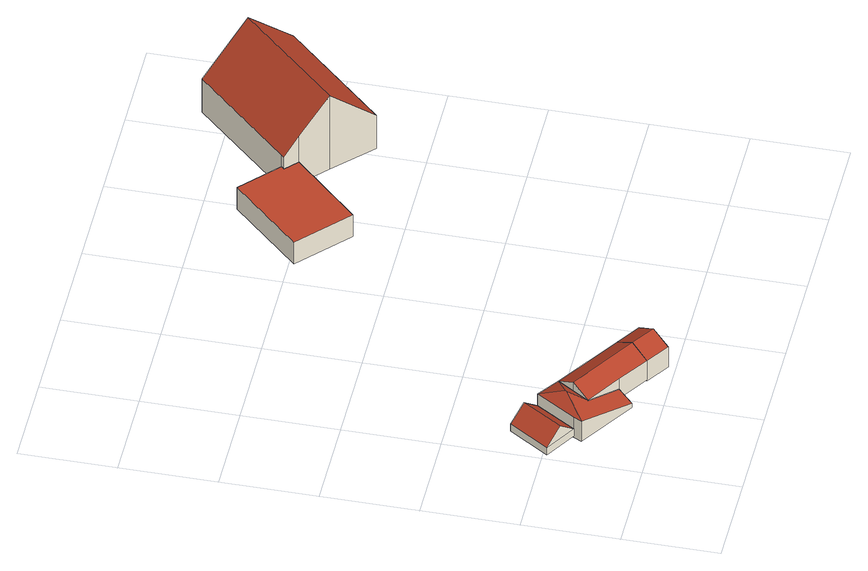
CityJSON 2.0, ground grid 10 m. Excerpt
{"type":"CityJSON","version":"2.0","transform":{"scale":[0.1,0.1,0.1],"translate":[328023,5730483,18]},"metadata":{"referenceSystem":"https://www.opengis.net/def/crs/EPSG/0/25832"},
"CityObjects":{
"building1":{"type":"Building","attributes":{"Geometrietyp2DReferenz":"3000","Gemeindeschluessel":"05170048","function":"31001_2723","roofType":"3100","measuredHeight":2.53},"address":[{"country":"Germany","locality":"Wesel","thoroughfareNumber":"14","thoroughfareName":"Böckersche Straße"}],"geometry":[{"type":"Solid","lod":"2","boundaries":[[[[0,1,2,3]],[[4,5,1,0]],[[6,7,5,4]],[[3,2,7,6]],[[0,8,4]],[[6,9,3]],[[3,9,8,0]],[[4,8,9,6]],[[1,5,7,2]]]],"semantics":{"surfaces":[{"type":"WallSurface"},{"type":"RoofSurface"},{"type":"GroundSurface"}],"values":[[0,0,0,0,0,0,1,1,2]]}}]},
"building2":{"type":"Building","attributes":{"Geometrietyp2DReferenz":"3000","Gemeindeschluessel":"05170048","function":"31001_2723","roofType":"3200","measuredHeight":3.74},"address":[{"country":"Germany","locality":"Wesel","thoroughfareNumber":"14","thoroughfareName":"Böckersche Straße"}],"geometry":[{"type":"Solid","lod":"2","boundaries":[[[[10,11,12,13]],[[14,15,11,10]],[[16,17,15,14]],[[18,19,17,16]],[[20,21,19,18]],[[22,23,21,20]],[[13,12,23,22]],[[24,18,16,25]],[[16,14,25]],[[25,14,10,13,24]],[[13,22,20,18,24]],[[11,15,17,19,21,23,12]]]],"semantics":{"surfaces":[{"type":"WallSurface"},{"type":"RoofSurface"},{"type":"GroundSurface"}],"values":[[0,0,0,0,0,0,0,1,1,1,1,2]]}}]},
"building3":{"type":"Building","attributes":{"Geometrietyp2DReferenz":"3000","Gemeindeschluessel":"05170048","function":"31001_2720","roofType":"3100","measuredHeight":3.69},"address":[{"country":"Germany","locality":"Wesel","thoroughfareNumber":"14","thoroughfareName":"Böckersche Straße"}],"geometry":[{"type":"Solid","lod":"2","boundaries":[[[[18,26,27,28]],[[29,30,26,18]],[[16,31,30,29]],[[32,33,31,16]],[[34,35,33,32]],[[36,37,35,34]],[[28,27,37,36]],[[32,16,29,34]],[[18,28,36,34,29]],[[26,30,31,33,35,37,27]]]],"semantics":{"surfaces":[{"type":"WallSurface"},{"type":"RoofSurface"},{"type":"GroundSurface"}],"values":[[0,0,0,0,0,0,0,1,1,2]]}}]},
"building4":{"type":"Building","attributes":{"Geometrietyp2DReferenz":"3000","Gemeindeschluessel":"05170048","function":"31001_2720","roofType":"3100","measuredHeight":3.75},"address":[{"country":"Germany","locality":"Wesel","thoroughfareNumber":"14","thoroughfareName":"Böckersche Straße"}],"geometry":[{"type":"Solid","lod":"2","boundaries":[[[[38,39,40,32]],[[41,42,39,38]],[[36,43,42,41]],[[32,40,43,36]],[[38,44,41]],[[36,34,32]],[[32,34,44,38]],[[41,44,34,36]],[[39,42,43,40]]]],"semantics":{"surfaces":[{"type":"WallSurface"},{"type":"RoofSurface"},{"type":"GroundSurface"}],"values":[[0,0,0,0,0,0,1,1,2]]}}]},
"building5":{"type":"Building","attributes":{"Geometrietyp2DReferenz":"3000","Gemeindeschluessel":"05170048","function":"31001_2463","roofType":"1000","measuredHeight":2.76},"address":[{"country":"Germany","locality":"Wesel","thoroughfareNumber":"14","thoroughfareName":"Böckersche Straße"}],"geometry":[{"type":"Solid","lod":"2","boundaries":[[[[45,46,47,48]],[[49,50,46,45]],[[51,52,50,49]],[[53,54,52,51]],[[55,56,54,53]],[[48,47,56,55]],[[53,51,49,45,48,55]],[[46,50,52,54,56,47]]]],"semantics":{"surfaces":[{"type":"WallSurface"},{"type":"RoofSurface"},{"type":"GroundSurface"}],"values":[[0,0,0,0,0,0,1,2]]}}]},
"building6":{"type":"Building","attributes":{"name":"Polderskate","Geometrietyp2DReferenz":"3000","Gemeindeschluessel":"05170048","function":"31001_1210","roofType":"3100","measuredHeight":9.58},"address":[{"country":"Germany","locality":"Wesel","thoroughfareNumber":"14","thoroughfareName":"Böckersche Straße"}],"geometry":[{"type":"Solid","lod":"2","boundaries":[[[[57,58,59,60]],[[61,46,58,57]],[[62,47,46,61]],[[63,56,47,62]],[[64,65,56,63]],[[66,67,65,64]],[[68,69,67,66]],[[60,59,69,68]],[[64,63,62,61,57,66]],[[60,68,66,57]],[[58,46,47,56,65,67,69,59]]]],"semantics":{"surfaces":[{"type":"WallSurface"},{"type":"RoofSurface"},{"type":"GroundSurface"}],"values":[[0,0,0,0,0,0,0,0,1,1,2]]}}]}
},
"vertices":[
[31,138,12],[31,138,3],[4,96,3],[4,96,12],[63,118,12],[63,118,3],[37,76,12],[37,76,3],[47,128,28],[21,86,28],
[37,76,27],[37,76,1],[33,68,1],[33,68,27],[63,118,27],[63,118,1],[86,102,27],[86,102,1],[64,68,27],[64,68,1],[101,45,14],[101,45,1],[92,30,6],[92,30,1],[61,88,38],[62,90,38],
[64,68,2],[101,45,2],[101,45,27],[75,85,38],[75,85,2],[86,102,2],[154,58,27],[154,58,2],[144,41,38],[144,41,2],[133,24,27],[133,24,2],
[179,42,27],[179,42,1],[154,58,1],[157,8,27],[157,8,1],[133,24,1],[168,25,38],
[337,414,36],[337,414,8],[324,426,8],[324,426,36],[272,346,36],[272,346,8],[221,394,36],[221,394,8],[288,465,36],[288,465,8],[327,429,36],[327,429,8],
[364,389,103],[364,389,8],[403,351,8],[403,351,51],[337,414,69],[324,426,51],[327,429,51],[420,528,51],[420,528,8],[460,491,103],[460,491,8],[500,454,51],[500,454,8]
]}
